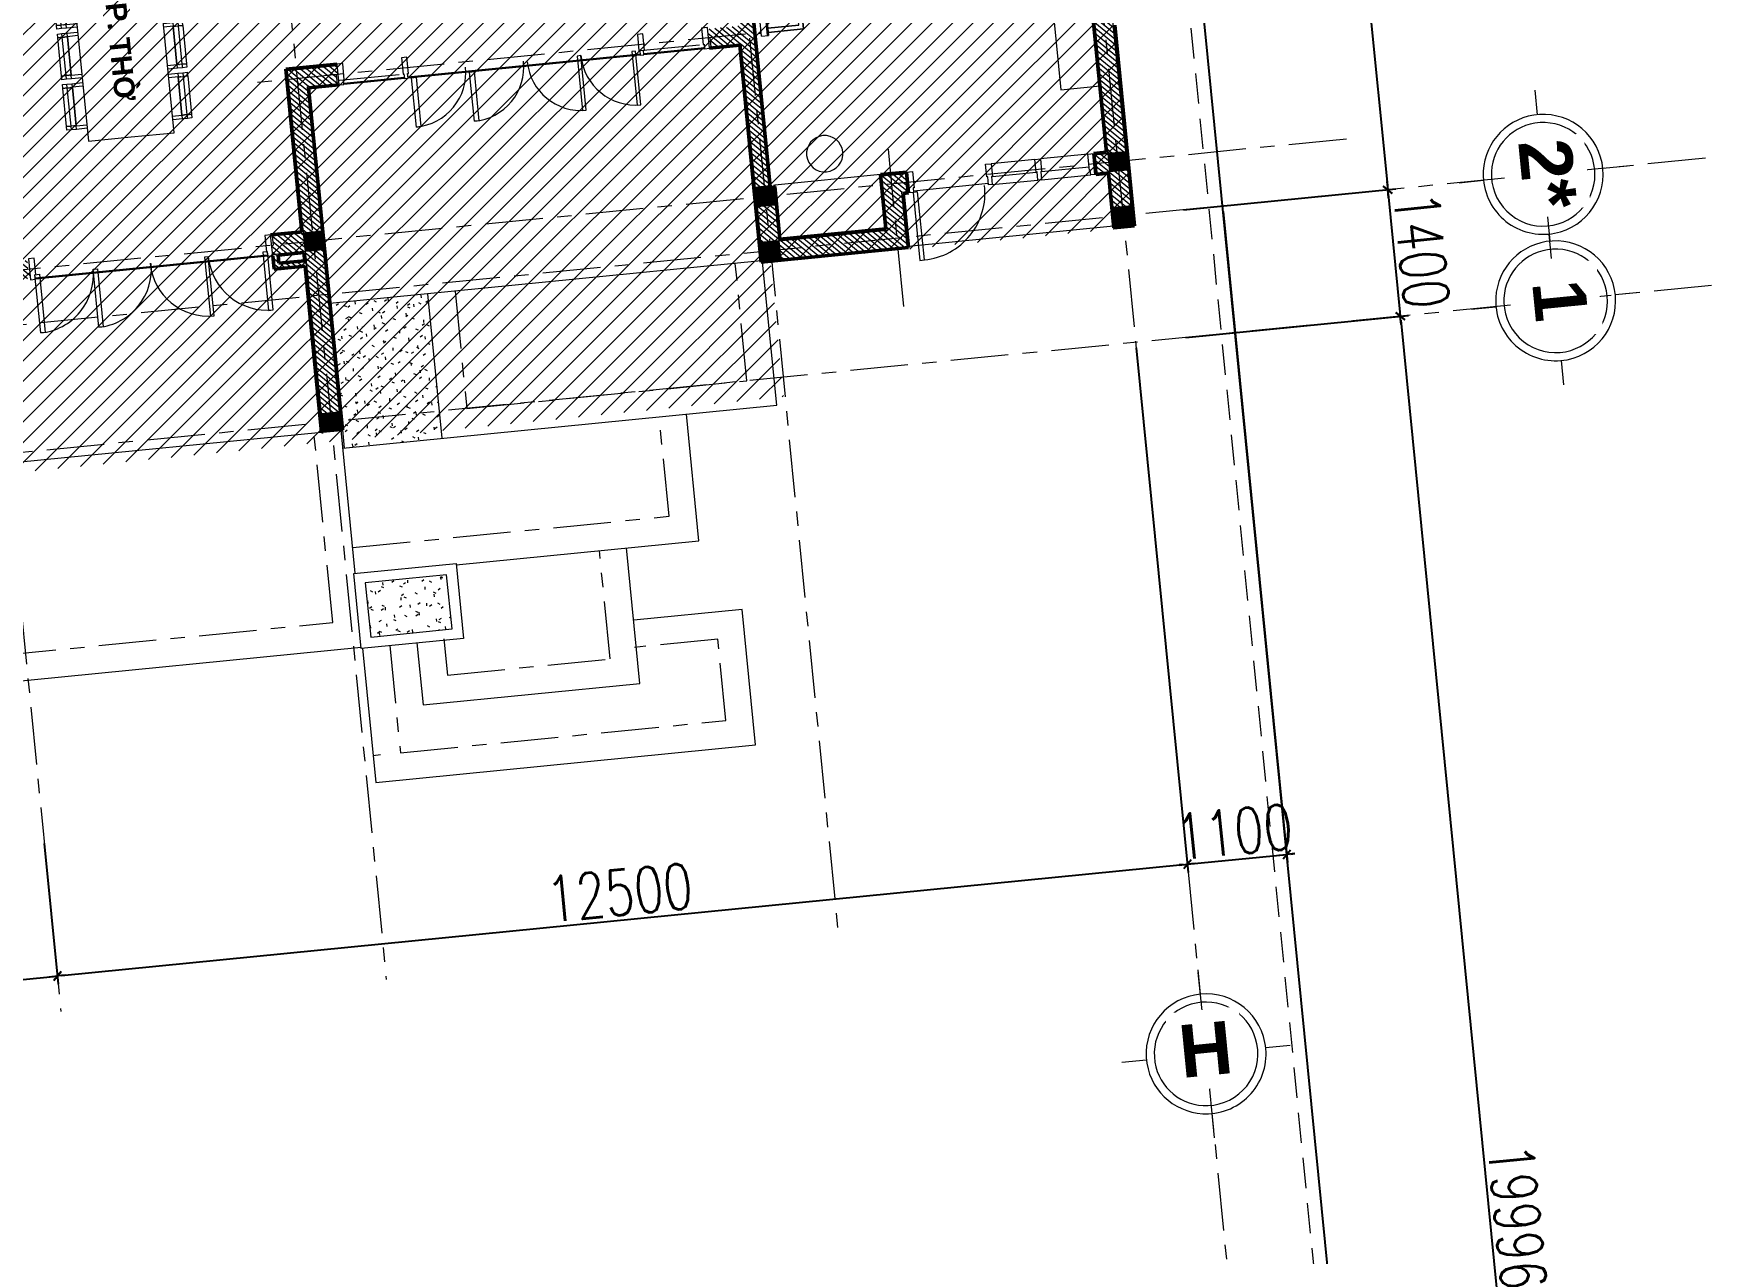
# Model space of a CAD drawing. Header units: millimetres. Extents: x 2164007 to 2324354, y -2513385 to -2308978.
# Drawn here: x 2247980 to 2266452, y -2348541 to -2335106 of the extents above; entities that cross this region are included whole.
import ezdxf

# ---------------------------------------------------------------- set-up
doc = ezdxf.new("R2010")
doc.units = ezdxf.units.MM
doc.linetypes.add('Grid Line', pattern=[22.225, 12.7, -3.175, 3.175, -3.175])
doc.linetypes.add('Hidden', pattern=[7.14375, 4.7625, -2.38125])
doc.layers.add('0.18', color=39, linetype='Continuous')
doc.layers.add('09 NÉT MÁI', color=2, linetype='Continuous')
for name, color, linetype, lineweight in [('A-AREA-IDEN', 2, 'Continuous', 9), ('A-DETL-THIN', 151, 'Continuous', 9), ('A-DOOR', 8, 'Continuous', 13), ('A-FLOR', 8, 'Continuous', 13), ('A-FLOR-PATT', 8, 'Continuous', 13), ('A-WALL', 113, 'Continuous', 20), ('A-WALL-PATT', 8, 'Continuous', 50), ('I-FURN', 8, 'Continuous', 9), ('net thay', 147, 'Continuous', 9), ('S-COLS', 52, 'Continuous', 9), ('S-GRID', 8, 'Continuous', 9), ('S-GRID-IDEN', 8, 'Continuous', 9)]:
    doc.layers.add(name, color=color, linetype=linetype, lineweight=lineweight)
doc.styles.add('Arial_B', font='arialbd.ttf', dxfattribs={"height": 190.266788})
doc.styles.add('Arial_B_1', font='arialbd.ttf', dxfattribs={"height": 253.68905})
doc.styles.add('ROMANS', font='romans.shx', dxfattribs={"width": 0.75, "bigfont": 'vns.shx'})
doc.dimstyles.new('a3 100 to', dxfattribs={"dimtxt": 500, "dimasz": 45, "dimexe": 90, "dimexo": 60, "dimgap": 55, "dimtad": 1, "dimdec": 0, "dimzin": 1, "dimdsep": 46, "dimtxsty": 'ROMANS', "dimblk": 'T1', "dimcen": 75, "dimdle": 90, "dimclrd": 251, "dimclre": 251, "dimclrt": 3, "dimadec": 0, "dimazin": 0, "dimtfac": 1, "dimtdec": 0, "dimtix": 1, "dimtmove": 1, "dimatfit": 3, "dimldrblk": 'T1', "dimfxl": 1, "dimtolj": 1, "dimtzin": 1, "dimarcsym": 0})
pattern_1 = [(45, (2520378.043, -2293040.63), (-31.8198, 31.8198), [])]
pattern_2 = [(0, (2520378.04, -2293040.63), (365.76, 91.44), [30.175, -244.145, 30.175, -244.145, -1463.04]), (0, (2520378.04, -2293040.63), (365.76, 91.44), [-548.64, 30.175, -518.465, 30.175, -244.145, -640.08]), (0, (2520378.04, -2293040.63), (365.76, 91.44), [-1371.6, 30.175, -152.705, 30.175, -427.025]), (120, (2520515.2, -2292994.91), (-262.06936, 271.03745), [30.175, -244.145, 30.175, -244.145, -1463.04]), (120, (2520515.2, -2292994.91), (-262.06936, 271.03745), [-548.64, 30.175, -518.465, 30.175, -244.145, -640.08]), (120, (2520515.2, -2292994.91), (-262.06936, 271.03745), [-1371.6, 30.175, -152.705, 30.175, -427.025]), (240, (2520560.92, -2292812.03), (-103.69064, -362.47745), [30.175, -244.145, 30.175, -244.145, -1463.04]), (240, (2520560.92, -2292812.03), (-103.69064, -362.47745), [-548.64, 30.175, -518.465, 30.175, -244.145, -640.08]), (240, (2520560.92, -2292812.03), (-103.69064, -362.47745), [-1371.6, 30.175, -152.705, 30.175, -427.025])]

# ---------------------------------------------------------------- blocks, each defined once
blk = doc.blocks.new('Furniture 4 - Furniture 3-1054500-TÂ_NG 1')
at = {"layer": 'I-FURN'}
for p, q in [((-12419, 6840), (-12857, 6840)), ((-12857, 6840), (-12857, 6055)), ((-12419, 6055), (-12419, 6840)), ((-12857, 6055), (-12419, 6055))]:
    blk.add_line(p, q, dxfattribs=at)
blk = doc.blocks.new('LAO TI VI 2 - LOA-TIVI-V2-TÂ_NG 1')
at = {"layer": 'I-FURN'}
for p, q in [((-844, 421), (745, 421)), ((-844, 421), (-844, 345)), ((-809, 455), (-809, 421)), ((-809, 421), (-809, 455)), ((657, 421), (657, 455)), ((657, 455), (657, 421)), ((745, 345), (745, 421)), ((-844, 356), (745, 356)), ((-844, 356), (-844, 345)), ((745, 345), (-844, 345)), ((745, 345), (-844, 345)), ((-809, 345), (-809, -47)), ((-809, -47), (-809, 345)), ((-762, 345), (-762, 0)), ((-762, 0), (-762, 345)), ((-175, 345), (-175, 286)), ((-175, 286), (22, 286)), ((22, 286), (22, 345)), ((610, 0), (610, 345)), ((610, 0), (610, 345)), ((657, -47), (657, 345)), ((657, 345), (657, -47)), ((745, 345), (745, 356)), ((-762, 0), (610, 0)), ((-762, 0), (610, 0)), ((-557, 126), (-303, 126)), ((-557, 126), (-557, 25)), ((-303, 25), (-557, 25)), ((-303, 25), (-303, 126)), ((145, 120), (399, 120)), ((145, 120), (145, 18)), ((399, 18), (145, 18)), ((399, 18), (399, 120)), ((-809, -47), (657, -47)), ((657, -47), (-809, -47))]:
    blk.add_line(p, q, dxfattribs=at)
for points in [[(-809, -47), (-809, -47), (-809, -47), (-809, -47)], [(-809, -47), (-809, -47), (-809, -47), (-809, -47)], [(657, -47), (657, -47), (657, -47), (657, -47)], [(657, -47), (657, -47), (657, -47), (657, -47)]]:
    blk.add_open_spline(points, degree=3, dxfattribs=at)
blk = doc.blocks.new('Furniture 13 - Furniture 3-1064270-TÂ_NG 1')
at = {"layer": 'I-FURN'}
for p, q in [((-13531, 6975), (-12361, 6975)), ((-12361, 6975), (-12361, 6990))]:
    blk.add_line(p, q, dxfattribs=at)
blk = doc.blocks.new('Furniture 14 - Furniture 3-1064317-TÂ_NG 1')
at = {"layer": 'I-FURN'}
for start, end in [(0, 180), (180, 360)]:
    blk.add_arc((-6835, 8889), 200, start, end, dxfattribs=at)
blk = doc.blocks.new('D4100x2800 XINFA 65 CHUAN - D1-1094269-TÂ_NG 1')
at = {"layer": 'A-DOOR', "lineweight": 20}
for p, q in [((-1196.2, 659.95), (-1237.45, 659.95)), ((-1237.45, 659.95), (-1237.45, 65)), ((-1196.2, 65), (-1196.2, 659.95)), ((-592.5, 659.95), (-633.5, 659.95)), ((-633.5, 659.95), (-633.5, 56)), ((-592.5, 56), (-592.5, 659.95)), ((553.7, 115), (553.7, 659.95)), ((553.7, 659.95), (603.7, 659.95)), ((603.7, 659.95), (603.7, 115)), ((1196.2, 115), (1196.2, 659.95)), ((1196.2, 659.95), (1246.2, 659.95)), ((1246.2, 659.95), (1246.2, 115)), ((-1237.45, 65), (-1196.2, 65)), ((-633.5, 56), (-592.5, 56)), ((603.7, 115), (553.7, 115)), ((1246.2, 115), (1196.2, 115))]:
    blk.add_line(p, q, dxfattribs=at)
at = {"layer": 'A-DOOR'}
for p, q in [((-1995, 115), (-2050, 115)), ((-2050, 115), (-2050, -115)), ((-1995, 65), (-1995, 115)), ((-1985, 65), (-1995, 65)), ((-1985, -115), (-1985, 65)), ((-1324.75, 65), (-1334.75, 65)), ((-1334.75, 65), (-1334.75, -115)), ((-1284.75, 115), (-1324.75, 115)), ((-1324.75, 115), (-1324.75, 65)), ((-1284.75, 65), (-1284.75, 115)), ((-1274.75, 65), (-1284.75, 65)), ((-1274.75, -115), (-1274.75, 65)), ((1285, 65), (1275, 65)), ((1275, 65), (1275, -115)), ((1325, 115), (1285, 115)), ((1285, 115), (1285, 65)), ((1325, 65), (1325, 115)), ((1335, 65), (1325, 65)), ((1335, -115), (1335, 65)), ((1995, 65), (1985, 65)), ((1985, 65), (1985, -115)), ((2050, 115), (1995, 115)), ((1995, 115), (1995, 65)), ((2050, -115), (2050, 115)), ((-2050, -115), (-1985, -115)), ((-1334.75, -115), (-1274.75, -115)), ((1275, -115), (1335, -115)), ((1985, -115), (2050, -115))]:
    blk.add_line(p, q, dxfattribs=at)
at = {"layer": 'A-DOOR', "lineweight": 9}
for centre, radius, start, end in [((-1237.45, 56), 603.95, 0, 90), ((-633.5, 65), 594.95, 360, 90), ((603.7, 56.25), 603.7, 90, 180), ((1246.2, 56.25), 603.7, 90, 180)]:
    blk.add_arc(centre, radius, start, end, dxfattribs=at)
blk = doc.blocks.new('D2680x2800 XINFA 65 CHUAN - D4-1095533-TÂ_NG 1')
at = {"layer": 'A-DOOR', "lineweight": 20}
for p, q in [((-1235, 710), (-1287.5, 710)), ((-1287.5, 710), (-1287.5, 65)), ((-1235, 65), (-1235, 710)), ((-592.5, 710), (-633.5, 710)), ((-633.5, 710), (-633.5, 56)), ((-592.5, 56), (-592.5, 710)), ((592.5, 67.5), (592.5, 710)), ((592.5, 710), (642.5, 710)), ((642.5, 710), (642.5, 67.5)), ((1235, 65), (1235, 710)), ((1235, 710), (1285, 710)), ((1285, 710), (1285, 65)), ((-1287.5, 65), (-1235, 65)), ((-633.5, 56), (-592.5, 56)), ((642.5, 67.5), (592.5, 67.5)), ((1285, 65), (1235, 65))]:
    blk.add_line(p, q, dxfattribs=at)
at = {"layer": 'A-DOOR'}
for p, q in [((-1285, 115), (-1340, 115)), ((-1340, 115), (-1340, -115)), ((-1285, 65), (-1285, 115)), ((-1275, 65), (-1285, 65)), ((-1275, -115), (-1275, 65)), ((1285, 65), (1275, 65)), ((1275, 65), (1275, -115)), ((1340, 115), (1285, 115)), ((1285, 115), (1285, 65)), ((1340, -115), (1340, 115)), ((-1340, -115), (-1275, -115)), ((1275, -115), (1340, -115))]:
    blk.add_line(p, q, dxfattribs=at)
at = {"layer": 'A-DOOR', "lineweight": 9}
for centre, radius, start, end in [((-1287.5, 56), 654, 0, 90), ((-633.5, 65), 645, 360, 90), ((642.5, 67.5), 642.5, 90, 180), ((1285, 67.5), 642.5, 90, 180)]:
    blk.add_arc(centre, radius, start, end, dxfattribs=at)
blk = doc.blocks.new('Cua di la  DS 940X2800 - DS1-1128365-TÂ_NG 1')
at = {"layer": 'A-DOOR'}
for p, q in [((-1035, 115), (-970, 115)), ((-1035, -115), (-1035, 115)), ((-970, 115), (-970, -65)), ((-160, 115), (-100, 115)), ((-160, -25), (-160, 115)), ((-100, 115), (-100, -25)), ((385, 115), (-100, 115)), ((385, 115), (445, 115)), ((385, -25), (385, 115)), ((445, 115), (445, -25)), ((970, 115), (445, 115)), ((970, 115), (1035, 115)), ((970, -65), (970, 115)), ((1035, 115), (1035, -115)), ((-980, -115), (-1035, -115)), ((-980, -65), (-980, -115)), ((-970, -65), (-980, -65)), ((-150, -25), (-160, -25)), ((-150, -115), (-150, -25)), ((-110, -115), (-150, -115)), ((-110, -25), (-110, -115)), ((-100, -25), (-110, -25)), ((-110, -115), (395, -115)), ((-100, -25), (385, -25)), ((395, -25), (385, -25)), ((395, -115), (395, -25)), ((435, -115), (395, -115)), ((435, -25), (435, -115)), ((445, -25), (435, -25)), ((435, -115), (980, -115)), ((445, -25), (970, -25)), ((980, -65), (970, -65)), ((980, -115), (980, -65)), ((1035, -115), (980, -115))]:
    blk.add_line(p, q, dxfattribs=at)
at = {"layer": 'A-DOOR', "lineweight": 20}
for p, q in [((-985, -115), (-985, -867.5)), ((-935, -115), (-980, -115)), ((-935, -867.5), (-935, -115)), ((-985, -867.5), (-935, -867.5))]:
    blk.add_line(p, q, dxfattribs=at)
at = {"layer": 'A-DOOR', "lineweight": 9}
blk.add_line((-935, -115), (-980, -115), dxfattribs=at)
blk.add_arc((-935, -127.5), 740, 270, 0.87025, dxfattribs=at)
blk = doc.blocks.new('dining_table_and_chairs_5978 - dining_table_and_chairs_5978-312063-TÂ_NG 1')
at = {"layer": 'I-FURN'}
for p, q in [((132, 634), (132, 683)), ((132, 683), (173, 683)), ((132, 579), (132, 634)), ((132, 634), (173, 634)), ((132, 475), (132, 579)), ((132, 578), (173, 578)), ((172, 579), (172, 475)), ((173, 634), (173, 684)), ((173, 684), (597, 684)), ((173, 683), (173, 634)), ((173, 608), (173, 634)), ((173, 634), (597, 634)), ((173, 607), (173, 600)), ((173, 590), (173, 600)), ((173, 588), (173, 584)), ((173, 580), (173, 584)), ((173, 578), (173, 579)), ((173, 579), (173, 578)), ((173, 578), (597, 578)), ((597, 578), (173, 578)), ((597, 684), (597, 634)), ((597, 634), (597, 684)), ((597, 684), (637, 684)), ((597, 634), (597, 684)), ((597, 684), (637, 684)), ((597, 634), (597, 608)), ((597, 634), (637, 634)), ((597, 634), (637, 634)), ((597, 600), (597, 607)), ((597, 600), (597, 607)), ((597, 600), (597, 590)), ((597, 584), (597, 588)), ((597, 584), (597, 588)), ((597, 584), (597, 580)), ((597, 579), (597, 578)), ((597, 578), (597, 579)), ((597, 578), (597, 579)), ((597, 475), (597, 578)), ((597, 578), (637, 578)), ((597, 475), (597, 578)), ((597, 578), (637, 578)), ((637, 684), (637, 634)), ((637, 684), (637, 634)), ((637, 634), (637, 579)), ((637, 634), (637, 579)), ((637, 579), (637, 475)), ((692, 634), (692, 683)), ((692, 683), (733, 683)), ((692, 579), (692, 634)), ((692, 634), (733, 634)), ((692, 475), (692, 579)), ((692, 578), (733, 578)), ((732, 579), (732, 475)), ((733, 634), (733, 684)), ((733, 684), (1157, 684)), ((733, 683), (733, 634)), ((733, 608), (733, 634)), ((733, 634), (1157, 634)), ((733, 607), (733, 600)), ((733, 590), (733, 600)), ((733, 588), (733, 584)), ((733, 580), (733, 584)), ((733, 578), (733, 579)), ((733, 579), (733, 578)), ((733, 578), (1157, 578)), ((1157, 578), (733, 578)), ((1157, 684), (1157, 634)), ((1157, 634), (1157, 684)), ((1157, 684), (1197, 684)), ((1157, 634), (1157, 684)), ((1157, 684), (1197, 684)), ((1157, 634), (1157, 608)), ((1157, 634), (1197, 634)), ((1157, 634), (1197, 634)), ((1157, 600), (1157, 607)), ((1157, 600), (1157, 607)), ((1157, 600), (1157, 590)), ((1157, 584), (1157, 588)), ((1157, 584), (1157, 588)), ((1157, 584), (1157, 580)), ((1157, 579), (1157, 578)), ((1157, 578), (1157, 579)), ((1157, 578), (1157, 579)), ((1157, 475), (1157, 578)), ((1157, 578), (1197, 578)), ((1157, 475), (1157, 578)), ((1157, 578), (1197, 578)), ((1197, 684), (1197, 634)), ((1197, 684), (1197, 634)), ((1197, 634), (1197, 579)), ((1197, 634), (1197, 579)), ((1197, 579), (1197, 475)), ((1252, 634), (1252, 683)), ((1252, 683), (1293, 683)), ((1252, 579), (1252, 634)), ((1252, 634), (1293, 634)), ((1252, 475), (1252, 579)), ((1252, 578), (1293, 578)), ((1292, 579), (1292, 475)), ((1293, 634), (1293, 684)), ((1293, 684), (1717, 684)), ((1293, 683), (1293, 634)), ((1293, 608), (1293, 634)), ((1293, 634), (1717, 634)), ((1293, 607), (1293, 600)), ((1293, 590), (1293, 600)), ((1293, 588), (1293, 584)), ((1293, 580), (1293, 584)), ((1293, 578), (1293, 579)), ((1293, 579), (1293, 578)), ((1293, 578), (1717, 578)), ((1717, 578), (1293, 578)), ((1717, 684), (1717, 634)), ((1717, 634), (1717, 684)), ((1717, 684), (1757, 684)), ((1717, 634), (1717, 684)), ((1717, 684), (1757, 684)), ((1717, 634), (1717, 608)), ((1717, 634), (1757, 634)), ((1717, 634), (1757, 634)), ((1717, 600), (1717, 607)), ((1717, 600), (1717, 607)), ((1717, 600), (1717, 590)), ((1717, 584), (1717, 588)), ((1717, 584), (1717, 588)), ((1717, 584), (1717, 580)), ((1717, 579), (1717, 578)), ((1717, 578), (1717, 579)), ((1717, 578), (1717, 579)), ((1717, 475), (1717, 578)), ((1717, 578), (1757, 578)), ((1717, 475), (1717, 578)), ((1717, 578), (1757, 578)), ((1757, 684), (1757, 634)), ((1757, 684), (1757, 634)), ((1757, 634), (1757, 579)), ((1757, 634), (1757, 579)), ((1757, 579), (1757, 475)), ((1900, 475), (0, 475)), ((0, 475), (0, -475)), ((0, 400), (10, 400)), ((75, 475), (75, 465)), ((1900, 0), (1900, 475)), ((1900, -475), (1900, 0)), ((0, -475), (1900, -475)), ((132, -593), (132, -475)), ((172, -475), (172, -593)), ((597, -592), (597, -475)), ((597, -592), (597, -475)), ((637, -475), (637, -593)), ((692, -593), (692, -475)), ((732, -475), (732, -593)), ((1157, -592), (1157, -475)), ((1157, -592), (1157, -475)), ((1197, -475), (1197, -593)), ((1252, -593), (1252, -475)), ((1292, -475), (1292, -593)), ((1717, -592), (1717, -475)), ((1717, -592), (1717, -475)), ((1757, -475), (1757, -593)), ((173, -592), (132, -592)), ((132, -648), (132, -593)), ((132, -697), (132, -648)), ((173, -648), (132, -648)), ((173, -697), (132, -697)), ((597, -592), (173, -592)), ((173, -592), (173, -592)), ((173, -592), (597, -592)), ((173, -593), (173, -593)), ((173, -598), (173, -594)), ((173, -598), (173, -603)), ((173, -614), (173, -604)), ((173, -614), (173, -622)), ((173, -648), (173, -622)), ((173, -698), (173, -648)), ((597, -648), (173, -648)), ((173, -648), (173, -697)), ((597, -698), (173, -698)), ((597, -592), (597, -592)), ((637, -592), (597, -592)), ((637, -592), (597, -592)), ((597, -593), (597, -593)), ((597, -593), (597, -593)), ((597, -594), (597, -598)), ((597, -603), (597, -598)), ((597, -603), (597, -598)), ((597, -604), (597, -614)), ((597, -622), (597, -614)), ((597, -622), (597, -614)), ((597, -622), (597, -648)), ((597, -648), (597, -698)), ((597, -698), (597, -648)), ((637, -648), (597, -648)), ((597, -698), (597, -648)), ((637, -648), (597, -648)), ((637, -698), (597, -698)), ((637, -698), (597, -698)), ((637, -593), (637, -648)), ((637, -593), (637, -648)), ((637, -648), (637, -698)), ((637, -648), (637, -698)), ((733, -592), (692, -592)), ((692, -648), (692, -593)), ((692, -697), (692, -648)), ((733, -648), (692, -648)), ((733, -697), (692, -697)), ((1157, -592), (733, -592)), ((733, -592), (733, -592)), ((733, -592), (1157, -592)), ((733, -593), (733, -593)), ((733, -598), (733, -594)), ((733, -598), (733, -603)), ((733, -614), (733, -604)), ((733, -614), (733, -622)), ((733, -648), (733, -622)), ((733, -698), (733, -648)), ((1157, -648), (733, -648)), ((733, -648), (733, -697)), ((1157, -698), (733, -698)), ((1157, -592), (1157, -592)), ((1197, -592), (1157, -592)), ((1197, -592), (1157, -592)), ((1157, -593), (1157, -593)), ((1157, -593), (1157, -593)), ((1157, -594), (1157, -598)), ((1157, -603), (1157, -598)), ((1157, -603), (1157, -598)), ((1157, -604), (1157, -614)), ((1157, -622), (1157, -614)), ((1157, -622), (1157, -614)), ((1157, -622), (1157, -648)), ((1157, -648), (1157, -698)), ((1157, -698), (1157, -648)), ((1197, -648), (1157, -648)), ((1157, -698), (1157, -648)), ((1197, -648), (1157, -648)), ((1197, -698), (1157, -698)), ((1197, -698), (1157, -698)), ((1197, -593), (1197, -648)), ((1197, -593), (1197, -648)), ((1197, -648), (1197, -698)), ((1197, -648), (1197, -698)), ((1293, -592), (1252, -592)), ((1252, -648), (1252, -593)), ((1252, -697), (1252, -648)), ((1293, -648), (1252, -648)), ((1293, -697), (1252, -697)), ((1717, -592), (1293, -592)), ((1293, -592), (1293, -592)), ((1293, -592), (1717, -592)), ((1293, -593), (1293, -593)), ((1293, -598), (1293, -594)), ((1293, -598), (1293, -603)), ((1293, -614), (1293, -604)), ((1293, -614), (1293, -622)), ((1293, -648), (1293, -622)), ((1293, -698), (1293, -648)), ((1717, -648), (1293, -648)), ((1293, -648), (1293, -697)), ((1717, -698), (1293, -698)), ((1717, -592), (1717, -592)), ((1757, -592), (1717, -592)), ((1757, -592), (1717, -592)), ((1717, -593), (1717, -593)), ((1717, -593), (1717, -593)), ((1717, -594), (1717, -598)), ((1717, -603), (1717, -598)), ((1717, -603), (1717, -598)), ((1717, -604), (1717, -614)), ((1717, -622), (1717, -614)), ((1717, -622), (1717, -614)), ((1717, -622), (1717, -648)), ((1717, -648), (1717, -698)), ((1717, -698), (1717, -648)), ((1757, -648), (1717, -648)), ((1717, -698), (1717, -648)), ((1757, -648), (1717, -648)), ((1757, -698), (1717, -698)), ((1757, -698), (1717, -698)), ((1757, -593), (1757, -648)), ((1757, -593), (1757, -648)), ((1757, -648), (1757, -698)), ((1757, -648), (1757, -698))]:
    blk.add_line(p, q, dxfattribs=at)
blk = doc.blocks.new('GFDGFDGFG')
at = {"layer": 'A-FLOR-PATT', "lineweight": 9}
h = blk.add_hatch(dxfattribs=at)
h.set_pattern_fill('FP_4', color=256, style=0, pattern_type=2)
h.set_pattern_definition(pattern_2)
h.paths.add_polyline_path([(2530263, -2289855), (2530663, -2289855), (2530663, -2288770), (2529063, -2288770), (2529063, -2289855), (2529234, -2289855)], flags=0)
h = blk.add_hatch(dxfattribs=at)
h.set_pattern_fill('FP_4', color=256, style=0, pattern_type=2)
h.set_pattern_definition(pattern_2)
h.paths.add_polyline_path([(2532763, -2289770), (2532763, -2288870), (2532163, -2288870), (2532163, -2289770)], flags=0)
at = {"layer": 'A-WALL-PATT', "lineweight": 9}
h = blk.add_hatch(dxfattribs=at)
h.set_pattern_fill('FP_2', color=256, style=0, pattern_type=2)
h.set_pattern_definition(pattern_1)
h.paths.add_polyline_path([(2529083, -2281170), (2529083, -2280970), (2529063, -2280970), (2529063, -2281170)], flags=0)
h.paths.add_polyline_path([(2528463, -2281170), (2528863, -2281170), (2528863, -2280970), (2528463, -2280970), (2528463, -2281070)], flags=0)
h.paths.add_polyline_path([(2524713, -2281170), (2528263, -2281170), (2528263, -2280970), (2524728, -2280970), (2524728, -2281070), (2524713, -2281070)], flags=0)
h.paths.add_polyline_path([(2523413, -2281170), (2523413, -2281070), (2523398, -2281070), (2523398, -2280970), (2522763, -2280970), (2522763, -2281170), (2522824, -2281170)], flags=0)
h.paths.add_polyline_path([(2522563, -2281170), (2522563, -2280970), (2522428, -2280970), (2522428, -2281070), (2522413, -2281070), (2522413, -2281170)], flags=0)
h.paths.add_polyline_path([(2512063, -2281170), (2512063, -2280970), (2511178, -2280970), (2511178, -2281070), (2511163, -2281070), (2511163, -2281170), (2511927, -2281170)], flags=0)
h.paths.add_polyline_path([(2518063, -2281170), (2518063, -2280970), (2514928, -2280970), (2514928, -2281070), (2514913, -2281070), (2514913, -2281170), (2517696, -2281170)], flags=0)
h.paths.add_polyline_path([(2521413, -2281170), (2521413, -2281070), (2521398, -2281070), (2521398, -2280970), (2519468, -2280970), (2519468, -2281070), (2519453, -2281070), (2519453, -2281170), (2521223, -2281170)], flags=0)
h.paths.add_polyline_path([(2518513, -2281170), (2518513, -2281070), (2518498, -2281070), (2518498, -2280970), (2518263, -2280970), (2518263, -2281170), (2518337, -2281170)], flags=0)
h.paths.add_polyline_path([(2512913, -2281170), (2512913, -2281070), (2512898, -2281070), (2512898, -2280970), (2512263, -2280970), (2512263, -2281170), (2512568, -2281170)], flags=0)
h = blk.add_hatch(dxfattribs=at)
h.set_pattern_fill('FP_2', color=256, style=0, pattern_type=2)
h.set_pattern_definition(pattern_1)
h.paths.add_polyline_path([(2528263, -2283670), (2528463, -2283670), (2528463, -2283410), (2528363, -2283410), (2528363, -2283395), (2528263, -2283395)], flags=0)
h.paths.add_polyline_path([(2528263, -2281325), (2528363, -2281325), (2528363, -2281310), (2528463, -2281310), (2528463, -2281170), (2528263, -2281170), (2528263, -2281185)], flags=0)
h = blk.add_hatch(dxfattribs=at)
h.set_pattern_fill('FP_2', color=256, style=0, pattern_type=2)
h.set_pattern_definition(pattern_1)
h.paths.add_polyline_path([(2528478, -2283670), (2529063, -2283670), (2529063, -2283470), (2528463, -2283470), (2528463, -2283670)], flags=0)
h = blk.add_hatch(dxfattribs=at)
h.set_pattern_fill('FP_2', color=256, style=0, pattern_type=2)
h.set_pattern_definition(pattern_1)
h.paths.add_polyline_path([(2528863, -2284870), (2529063, -2284870), (2529063, -2283670), (2528863, -2283670), (2528863, -2284139)], flags=0)
h = blk.add_hatch(dxfattribs=at)
h.set_pattern_fill('FP_2', color=256, style=0, pattern_type=2)
h.set_pattern_definition(pattern_1)
h.paths.add_polyline_path([(2528263, -2285070), (2528263, -2284920), (2522863, -2284920), (2522863, -2285070), (2527952, -2285070)], flags=0)
h = blk.add_hatch(dxfattribs=at)
h.set_pattern_fill('FP_2', color=256, style=0, pattern_type=2)
h.set_pattern_definition(pattern_1)
h.paths.add_polyline_path([(2528863, -2285070), (2528863, -2284870), (2528463, -2284870), (2528463, -2285070), (2528848, -2285070)], flags=0)
h = blk.add_hatch(dxfattribs=at)
h.set_pattern_fill('FP_2', color=256, style=0, pattern_type=2)
h.set_pattern_definition(pattern_1)
h.paths.add_polyline_path([(2526663, -2289870), (2526663, -2289535), (2526563, -2289535), (2526563, -2289520), (2526463, -2289520), (2526463, -2289870)], flags=0)
h.paths.add_polyline_path([(2526463, -2285420), (2526563, -2285420), (2526563, -2285405), (2526663, -2285405), (2526663, -2285070), (2526463, -2285070), (2526463, -2285085)], flags=0)
h = blk.add_hatch(dxfattribs=at)
h.set_pattern_fill('FP_2', color=256, style=0, pattern_type=2)
h.set_pattern_definition(pattern_1)
h.paths.add_polyline_path([(2530263, -2290070), (2530263, -2289870), (2528463, -2289870), (2528463, -2290070), (2529234, -2290070)], flags=0)
h.paths.add_polyline_path([(2528263, -2290070), (2528263, -2289870), (2526463, -2289870), (2526463, -2290070), (2527952, -2290070)], flags=0)
h = blk.add_hatch(dxfattribs=at)
h.set_pattern_fill('FP_2', color=256, style=0, pattern_type=2)
h.set_pattern_definition(pattern_1)
h.paths.add_polyline_path([(2528463, -2293470), (2528463, -2293110), (2528363, -2293110), (2528363, -2293125), (2528263, -2293125), (2528263, -2293470)], flags=0)
h.paths.add_polyline_path([(2528428, -2290430), (2528463, -2290430), (2528463, -2290070), (2528263, -2290070), (2528263, -2290415), (2528363, -2290415), (2528363, -2290430)], flags=0)
h = blk.add_hatch(dxfattribs=at)
h.set_pattern_fill('FP_2', color=256, style=0, pattern_type=2)
h.set_pattern_definition(pattern_1)
h.paths.add_polyline_path([(2528568, -2290370), (2528628, -2290370), (2528628, -2290070), (2528568, -2290070), (2528568, -2290085)], flags=0)
h = blk.add_hatch(dxfattribs=at)
h.set_pattern_fill('FP_2', color=256, style=0, pattern_type=2)
h.set_pattern_definition(pattern_1)
h.paths.add_polyline_path([(2528463, -2290430), (2528628, -2290430), (2528628, -2290370), (2528463, -2290370)], flags=0)
at = {"layer": 'S-COLS'}
for points in [[(2528463, -2281170), (2528463, -2280970), (2528263, -2280970), (2528263, -2281170)], [(2529063, -2281170), (2529063, -2280970), (2528863, -2280970), (2528863, -2281170)], [(2528463, -2285070), (2528463, -2284870), (2528263, -2284870), (2528263, -2285070)], [(2529063, -2285070), (2529063, -2284870), (2528863, -2284870), (2528863, -2285070)], [(2528463, -2290070), (2528463, -2289870), (2528263, -2289870), (2528263, -2290070)], [(2530463, -2290070), (2530463, -2289870), (2530263, -2289870), (2530263, -2290070)]]:
    blk.add_hatch(color=256, dxfattribs=at).paths.add_polyline_path(points, flags=0)
at = {"layer": 'A-DETL-THIN'}
for p, q in [((2526628, -2286187), (2526628, -2285527)), ((2526628, -2289507), (2526628, -2288847))]:
    blk.add_line(p, q, dxfattribs=at)
at = {"layer": 'A-FLOR'}
for p, q in [((2550485, -2279970), (2511075, -2279970)), ((2529063, -2283455), (2529063, -2281185)), ((2528463, -2282510), (2528463, -2283340)), ((2529063, -2285085), (2529063, -2289855)), ((2530663, -2285070), (2529078, -2285070)), ((2530663, -2289870), (2530663, -2285070)), ((2526663, -2286145), (2526663, -2285475)), ((2526678, -2285475), (2526678, -2286145)), ((2532863, -2285670), (2532863, -2286870)), ((2534363, -2285670), (2532863, -2285670)), ((2534363, -2289870), (2534363, -2285670)), ((2526663, -2288755), (2526663, -2286185)), ((2526678, -2286185), (2526678, -2288755)), ((2532063, -2286070), (2530663, -2286070)), ((2532063, -2288755), (2532063, -2286070)), ((2533563, -2286870), (2532063, -2286870)), ((2533563, -2289270), (2533563, -2286870)), ((2526663, -2289465), (2526663, -2288795)), ((2526678, -2288795), (2526678, -2289465)), ((2530663, -2288770), (2529063, -2288770)), ((2532878, -2289270), (2533563, -2289270)), ((2530463, -2289855), (2530663, -2289855)), ((2532048, -2289870), (2530463, -2289870)), ((2532863, -2294170), (2532863, -2289885)), ((2532878, -2289870), (2534363, -2289870)), ((2530463, -2293455), (2530463, -2290085)), ((2528463, -2293055), (2528463, -2290485)), ((2528478, -2290485), (2528478, -2293055))]:
    blk.add_line(p, q, dxfattribs=at)
at = {"layer": 'A-WALL', "lineweight": 13}
for p, q in [((2528263, -2280970), (2524728, -2280970)), ((2528863, -2280970), (2528463, -2280970)), ((2529083, -2280970), (2529063, -2280970)), ((2528263, -2281170), (2524713, -2281170)), ((2528263, -2281325), (2528263, -2281170)), ((2528863, -2281170), (2528463, -2281170)), ((2528463, -2281310), (2528463, -2281170)), ((2529083, -2281170), (2529063, -2281170)), ((2528363, -2281310), (2528363, -2281325)), ((2528363, -2281310), (2528463, -2281310)), ((2528263, -2283670), (2528263, -2283395)), ((2528363, -2283395), (2528363, -2283410)), ((2528463, -2283410), (2528363, -2283410)), ((2528463, -2283470), (2528463, -2283410)), ((2529063, -2283470), (2528463, -2283470)), ((2529063, -2284870), (2529063, -2283470)), ((2528863, -2283670), (2528263, -2283670)), ((2528863, -2284870), (2528863, -2283670)), ((2522863, -2284920), (2528263, -2284920)), ((2528463, -2284870), (2528863, -2284870)), ((2526663, -2285405), (2526663, -2285070)), ((2526663, -2285070), (2528263, -2285070)), ((2526678, -2285085), (2526678, -2285070)), ((2528463, -2285070), (2528863, -2285070)), ((2526563, -2285405), (2526563, -2285420)), ((2526563, -2285405), (2526663, -2285405)), ((2526463, -2290070), (2526463, -2289520)), ((2526563, -2289520), (2526563, -2289535)), ((2526663, -2289535), (2526563, -2289535)), ((2526663, -2289870), (2526663, -2289535)), ((2526663, -2289870), (2528263, -2289870)), ((2528463, -2289870), (2530263, -2289870)), ((2526463, -2290070), (2528263, -2290070)), ((2528263, -2290070), (2528263, -2290415)), ((2528463, -2290070), (2530263, -2290070)), ((2528463, -2290430), (2528463, -2290070)), ((2528568, -2290085), (2528568, -2290070)), ((2528628, -2290085), (2528628, -2290070)), ((2528263, -2290415), (2528363, -2290415)), ((2528363, -2290430), (2528363, -2290415)), ((2528463, -2290370), (2528478, -2290370))]:
    blk.add_line(p, q, dxfattribs=at)
at = {"layer": 'A-WALL', "lineweight": 50}
for p, q in [((2529083, -2280955), (2526863, -2280955)), ((2529083, -2281185), (2529083, -2280955)), ((2524713, -2281185), (2528248, -2281185)), ((2528248, -2281185), (2528248, -2281325)), ((2528478, -2281185), (2529083, -2281185)), ((2528478, -2281325), (2528478, -2281185)), ((2528248, -2281325), (2528478, -2281325)), ((2528248, -2283395), (2528248, -2283685)), ((2528478, -2283395), (2528248, -2283395)), ((2528478, -2283455), (2528478, -2283395)), ((2529078, -2283455), (2528478, -2283455)), ((2529078, -2285085), (2529078, -2283455)), ((2528248, -2283685), (2528848, -2283685)), ((2528848, -2283685), (2528848, -2284855)), ((2528263, -2284905), (2522863, -2284905)), ((2528848, -2284855), (2528263, -2284855)), ((2528263, -2284855), (2528263, -2284870)), ((2528263, -2285070), (2528263, -2284905)), ((2526678, -2285420), (2526678, -2285085)), ((2526678, -2285085), (2529078, -2285085)), ((2526448, -2289520), (2526448, -2290085)), ((2526678, -2289855), (2526678, -2289520)), ((2530463, -2289855), (2526678, -2289855)), ((2530463, -2289870), (2530463, -2289855)), ((2526448, -2290085), (2528248, -2290085)), ((2528248, -2290085), (2528248, -2290430)), ((2528478, -2290370), (2528478, -2290085)), ((2528478, -2290085), (2528568, -2290085)), ((2528568, -2290085), (2528568, -2290370)), ((2528628, -2290085), (2530463, -2290085)), ((2528628, -2290430), (2528628, -2290085)), ((2530463, -2290085), (2530463, -2290070)), ((2528568, -2290370), (2528478, -2290370)), ((2528478, -2290430), (2528628, -2290430))]:
    blk.add_line(p, q, dxfattribs=at)
at = {"layer": 'A-WALL'}
for p, q in [((2528263, -2280970), (2528463, -2280970)), ((2528263, -2281170), (2528263, -2280970)), ((2528463, -2280970), (2528463, -2281170)), ((2528863, -2280970), (2529063, -2280970)), ((2528863, -2281170), (2528863, -2280970)), ((2529063, -2280970), (2529063, -2281170)), ((2529063, -2281170), (2528863, -2281170)), ((2528263, -2284870), (2528463, -2284870)), ((2528463, -2284870), (2528463, -2285070)), ((2528863, -2284870), (2529063, -2284870)), ((2529063, -2284870), (2529063, -2285070)), ((2528463, -2285070), (2528263, -2285070)), ((2532048, -2288755), (2532878, -2288755)), ((2532048, -2289885), (2532048, -2288755)), ((2532878, -2288755), (2532878, -2289885)), ((2532763, -2288870), (2532163, -2288870)), ((2532163, -2288870), (2532163, -2289770)), ((2532763, -2289770), (2532763, -2288870)), ((2528263, -2289870), (2528463, -2289870)), ((2528263, -2290070), (2528263, -2289870)), ((2528463, -2289870), (2528463, -2290070)), ((2530263, -2289870), (2530463, -2289870)), ((2530263, -2290070), (2530263, -2289870)), ((2532878, -2289885), (2532048, -2289885)), ((2532163, -2289770), (2532763, -2289770)), ((2530463, -2290070), (2530263, -2290070))]:
    blk.add_line(p, q, dxfattribs=at)
at = {"layer": 'S-COLS'}
for p, q in [((2528463, -2280970), (2528263, -2280970)), ((2528263, -2280970), (2528263, -2281170)), ((2528463, -2281170), (2528463, -2280970)), ((2529063, -2280970), (2528863, -2280970)), ((2528863, -2280970), (2528863, -2281170)), ((2529063, -2281170), (2529063, -2280970)), ((2528263, -2281170), (2528463, -2281170)), ((2528863, -2281170), (2529063, -2281170)), ((2528463, -2284870), (2528263, -2284870)), ((2528463, -2285070), (2528463, -2284870)), ((2529063, -2284870), (2528863, -2284870)), ((2528863, -2284870), (2528863, -2285070)), ((2529063, -2285070), (2529063, -2284870)), ((2528263, -2285070), (2528463, -2285070)), ((2528863, -2285070), (2529063, -2285070)), ((2528463, -2289870), (2528263, -2289870)), ((2528263, -2289870), (2528263, -2290070)), ((2528463, -2290070), (2528463, -2289870)), ((2530463, -2289870), (2530263, -2289870)), ((2530263, -2289870), (2530263, -2290070)), ((2528263, -2290070), (2528463, -2290070)), ((2530263, -2290070), (2530463, -2290070))]:
    blk.add_line(p, q, dxfattribs=at)
at = {"layer": 'S-COLS', "lineweight": 30}
for p, q in [((2528263, -2284870), (2528263, -2285070)), ((2530463, -2290070), (2530463, -2289870))]:
    blk.add_line(p, q, dxfattribs=at)
at = {"layer": 'S-GRID', "linetype": 'Grid Line', "ltscale": 50}
for p, q in [((2528963, -2274629), (2528963, -2299789)), ((2530363, -2274700), (2530363, -2304429)), ((2528363, -2278541), (2528363, -2299789)), ((2501775, -2281070), (2552573, -2281070)), ((2529719, -2283570), (2527979, -2283570)), ((2512163, -2284970), (2536533, -2284970)), ((2526563, -2285011), (2526563, -2290511)), ((2530363, -2285370), (2529063, -2285370)), ((2530363, -2288470), (2530363, -2285370)), ((2534063, -2285970), (2533163, -2285970)), ((2533163, -2285970), (2533163, -2286890)), ((2534063, -2289570), (2534063, -2285970)), ((2531763, -2286370), (2530663, -2286370)), ((2531763, -2289870), (2531763, -2286370)), ((2533263, -2287170), (2532063, -2287170)), ((2533263, -2288970), (2533263, -2287170)), ((2529063, -2288470), (2530363, -2288470)), ((2532863, -2288970), (2533263, -2288970)), ((2532878, -2289570), (2534063, -2289570)), ((2534063, -2289870), (2534063, -2289790)), ((2517606, -2289970), (2536533, -2289970)), ((2532563, -2290170), (2530463, -2290170)), ((2532563, -2293870), (2532563, -2290170)), ((2517606, -2293570), (2536533, -2293570))]:
    blk.add_line(p, q, dxfattribs=at)
at = {"layer": 'A-DOOR'}
for name, p, rotation in [('Cua di la  DS 940X2800 - DS1-1128365-TÂ_NG 1', (2528363, -2282360), 90), ('D4100x2800 XINFA 65 CHUAN - D1-1094269-TÂ_NG 1', (2526563, -2287470), 270), ('D2680x2800 XINFA 65 CHUAN - D4-1095533-TÂ_NG 1', (2528363, -2291770), 270)]:
    blk.add_blockref(name, p, dxfattribs=dict(at, rotation=rotation))
at = {"layer": 'I-FURN'}
for name, p, rotation in [('Furniture 4 - Furniture 3-1054500-TÂ_NG 1', (2520673, -2294036), 270), ('Furniture 13 - Furniture 3-1064270-TÂ_NG 1', (2521273, -2297215), 270), ('LAO TI VI 2 - LOA-TIVI-V2-TÂ_NG 1', (2525758, -2284415), 180)]:
    blk.add_blockref(name, p, dxfattribs=dict(at, rotation=rotation))
for name, p in [('Furniture 14 - Furniture 3-1064317-TÂ_NG 1', (2534793, -2293161)), ('dining_table_and_chairs_5978 - dining_table_and_chairs_5978-312063-TÂ_NG 1', (2525123, -2291850))]:
    blk.add_blockref(name, p, dxfattribs=at)
at = {"layer": 'A-AREA-IDEN', "insert": (2526076, -2291760), "char_height": 228.3, "width": 1212.3, "attachment_point": 2, "line_spacing_factor": 0.938532, "style": 'Arial_B_1'}
blk.add_mtext('P. THỜ', dxfattribs=at)
blk = doc.blocks.new('Grid - Structural Grid-308830-TÂ_NG 1')
at = {"layer": 'S-GRID-IDEN'}
for p, q in [((0, 5.16875), (0, 3.66875)), ((-5.16875, 0), (-3.66875, 0)), ((5.16875, 0), (3.66875, 0)), ((0, -5.16875), (0, -3.66875))]:
    blk.add_line(p, q, dxfattribs=at)
at = {"layer": 'S-GRID-IDEN', "lineweight": 13}
for start, end in [(86.5905687, 185.4173466), (3.4094313, 86.5905687), (275.4173466, 3.4094313), (185.4173466, 275.4173466)]:
    blk.add_arc((0, 0), 3.66875, start, end, dxfattribs=at)
at = {"layer": 'S-GRID-IDEN'}
for start, end in [(86.5905687, 185.4173466), (3.4094313, 86.5905687), (275.4173466, 3.4094313), (185.4173466, 275.4173466)]:
    blk.add_arc((0, 0), 3.16875, start, end, dxfattribs=at)
blk = doc.blocks.new('T1')
at = {"color": 1, "linetype": 'ByBlock'}
for p in [(-2, 0), (2, 0)]:
    blk.add_line(p, (0, 0), dxfattribs=at)
at = {"color": 2, "linetype": 'ByBlock'}
blk.add_line((1, 1), (-1, -1), dxfattribs=at)
blk = doc.blocks.new('*D722')
at = {"layer": '0.18', "color": 251, "lineweight": -2}
for p, q in [((2258175, -2318305), (2261118, -2318014)), ((2261033, -2318067), (2262884, -2336781)), ((2260639, -2337049), (2262978, -2336817))]:
    blk.add_line(p, q, dxfattribs=at)
at = {"layer": 'Defpoints', "color": 0}
for p in [(2258115, -2318311), (2262888, -2336826), (2260579, -2337055)]:
    blk.add_point(p, dxfattribs=at)
at = {"layer": '0.18', "color": 251, "lineweight": -2, "xscale": 45, "yscale": 45, "zscale": 45}
for p, rotation in [((2261028, -2318022), 95.64983718132224), ((2262888, -2336826), 275.6498371813223)]:
    blk.add_blockref('T1', p, dxfattribs=dict(at, rotation=rotation))
at = {"layer": '0.18', "color": 3, "insert": (2262262, -2327394), "char_height": 500, "attachment_point": 5, "rotation": 275.6498, "style": 'ROMANS'}
blk.add_mtext('\\A1;18895', dxfattribs=at)
blk = doc.blocks.new('*D723')
at = {"layer": '0.18', "color": 251, "lineweight": -2}
for p, q in [((2260639, -2337049), (2262978, -2336817)), ((2262893, -2336871), (2263022, -2338175)), ((2260664, -2338453), (2263116, -2338210))]:
    blk.add_line(p, q, dxfattribs=at)
at = {"layer": 'Defpoints', "color": 0}
for p in [(2260579, -2337055), (2263026, -2338219), (2260604, -2338459)]:
    blk.add_point(p, dxfattribs=at)
at = {"layer": '0.18', "color": 251, "lineweight": -2, "xscale": 45, "yscale": 45, "zscale": 45}
for p, rotation in [((2262888, -2336826), 95.64983718132224), ((2263026, -2338219), 275.6498371813223)]:
    blk.add_blockref('T1', p, dxfattribs=dict(at, rotation=rotation))
at = {"layer": '0.18', "color": 3, "insert": (2263261, -2337493), "char_height": 500, "attachment_point": 5, "rotation": 275.6498, "style": 'ROMANS'}
blk.add_mtext('\\A1;1400', dxfattribs=at)
blk = doc.blocks.new('*D724')
at = {"layer": '0.18', "color": 251, "lineweight": -2}
for p, q in [((2260664, -2338453), (2263116, -2338210)), ((2263031, -2338264), (2264990, -2358074)), ((2262142, -2358401), (2265084, -2358110))]:
    blk.add_line(p, q, dxfattribs=at)
at = {"layer": 'Defpoints', "color": 0}
for p in [(2260604, -2338459), (2264995, -2358119), (2262082, -2358407)]:
    blk.add_point(p, dxfattribs=at)
at = {"layer": '0.18', "color": 251, "lineweight": -2, "xscale": 45, "yscale": 45, "zscale": 45}
for p, rotation in [((2263026, -2338219), 95.64983718132224), ((2264995, -2358119), 275.6498371813223)]:
    blk.add_blockref('T1', p, dxfattribs=dict(at, rotation=rotation))
at = {"layer": '0.18', "color": 3, "insert": (2264314, -2348139), "char_height": 500, "attachment_point": 5, "rotation": 275.6498, "style": 'ROMANS'}
blk.add_mtext('\\A1;19996', dxfattribs=at)
blk = doc.blocks.new('*D726')
at = {"layer": '0.18', "color": 251, "lineweight": -2}
for p, q in [((2244097, -2340152), (2244669, -2345929)), ((2248098, -2344027), (2248251, -2345575)), ((2244705, -2345835), (2248198, -2345490))]:
    blk.add_line(p, q, dxfattribs=at)
at = {"layer": 'Defpoints', "color": 0}
for p in [(2244092, -2340093), (2248092, -2343967), (2248243, -2345485)]:
    blk.add_point(p, dxfattribs=at)
at = {"layer": '0.18', "color": 251, "lineweight": -2, "xscale": 45, "yscale": 45, "zscale": 45}
for p, rotation in [((2248243, -2345485), 5.649837182817516), ((2244660, -2345840), 185.6498371828175)]:
    blk.add_blockref('T1', p, dxfattribs=dict(at, rotation=rotation))
at = {"layer": '0.18', "color": 3, "insert": (2246421, -2345359), "char_height": 500, "attachment_point": 5, "rotation": 5.6498, "style": 'ROMANS'}
blk.add_mtext('\\A1;3600', dxfattribs=at)
blk = doc.blocks.new('*D727')
at = {"layer": '0.18', "color": 251, "lineweight": -2}
for p, q in [((2260119, -2338567), (2260691, -2344344)), ((2248098, -2344027), (2248251, -2345575)), ((2248287, -2345481), (2260637, -2344259))]:
    blk.add_line(p, q, dxfattribs=at)
at = {"layer": 'Defpoints', "color": 0}
for p in [(2260113, -2338508), (2248092, -2343967), (2260682, -2344255)]:
    blk.add_point(p, dxfattribs=at)
at = {"layer": '0.18', "color": 251, "lineweight": -2, "xscale": 45, "yscale": 45, "zscale": 45}
for p, rotation in [((2260682, -2344255), 5.649837182817516), ((2248243, -2345485), 185.6498371828175)]:
    blk.add_blockref('T1', p, dxfattribs=dict(at, rotation=rotation))
at = {"layer": '0.18', "color": 3, "insert": (2254432, -2344566), "char_height": 500, "attachment_point": 5, "rotation": 5.6498, "style": 'ROMANS'}
blk.add_mtext('\\A1;12500', dxfattribs=at)
blk = doc.blocks.new('*D728')
at = {"layer": '0.18', "color": 251, "lineweight": -2}
for p, q in [((2261076, -2337066), (2261785, -2344236)), ((2260119, -2338567), (2260691, -2344344)), ((2260682, -2344255), (2261777, -2344146)), ((2261821, -2344142), (2261866, -2344137)), ((2260637, -2344259), (2260592, -2344263))]:
    blk.add_line(p, q, dxfattribs=at)
at = {"layer": 'Defpoints', "color": 0}
for p in [(2261070, -2337006), (2260113, -2338508), (2261777, -2344146)]:
    blk.add_point(p, dxfattribs=at)
at = {"layer": '0.18', "color": 251, "lineweight": -2, "xscale": 45, "yscale": 45, "zscale": 45}
for p, rotation in [((2260682, -2344255), 5.649837182817547), ((2261777, -2344146), 185.6498371828175)]:
    blk.add_blockref('T1', p, dxfattribs=dict(at, rotation=rotation))
at = {"layer": '0.18', "color": 3, "insert": (2261199, -2343897), "char_height": 500, "attachment_point": 5, "rotation": 5.6498, "style": 'ROMANS'}
blk.add_mtext('\\A1;1100', dxfattribs=at)

msp = doc.modelspace()

# ---------------------------------------------------------------- linework, layer by layer
at = {"layer": '09 NÉT MÁI', "color": 255, "flags": 128}
msp.add_lwpolyline([(2263189, -2358423.8), (2259309.1, -2319205.2), (2258490, -2316173.9), (2240881.4, -2316395.6), (2242961.3, -2358113.8), (2263189, -2358423.8)], dxfattribs=at)
at = {"layer": 'net thay', "linetype": 'Hidden', "ltscale": 70}
msp.add_lwpolyline([(2263023.1, -2358271.2), (2259161.1, -2319232.4), (2258375.6, -2316325.4), (2241039, -2316543.6), (2243104.2, -2357966)], close=True, dxfattribs=at)

# ---------------------------------------------------------------- next in the draw order: block references
at = {"layer": '09 NÉT MÁI', "color": 255, "rotation": 275.6498371813223}
msp.add_blockref('GFDGFDGFG', (4280991.3, 404131.5), dxfattribs=at)

# ---------------------------------------------------------------- next in the draw order: hatches: boundary and pattern name
at = {"layer": 'A-FLOR'}
h = msp.add_hatch(dxfattribs=at)
h.set_pattern_fill('ANSI31', color=256, scale=50, style=0)
h.set_pattern_definition([(45, (-280210.65, -70879.13), (-112.2532015, 112.2532015), [])])
edge = h.paths.add_edge_path()
edge.add_line((2247565.8, -2339964.9), (2256238.5, -2339106.9))
edge.add_line((2256238.5, -2339106.9), (2256092.3, -2337629.1))
edge.add_line((2256092.3, -2337629.1), (2260088.3, -2337238.8))
edge.add_line((2260088.3, -2337238.8), (2258204.5, -2318196.8))
edge.add_line((2258204.5, -2318196.8), (2252800.8, -2318731.3))
edge.add_line((2252800.8, -2318731.3), (2253007.6, -2320821.1))
edge.add_line((2253007.6, -2320821.1), (2242176.9, -2321907.7))
edge.add_line((2242176.9, -2321907.7), (2242788.8, -2328092.5))
edge.add_line((2242788.8, -2328092.5), (2246371.3, -2327738.1))
edge.add_line((2246371.3, -2327738.1), (2247580.8, -2339963.4))

# ---------------------------------------------------------------- next in the draw order: block references
at = {"layer": 'S-GRID-IDEN', "zscale": 179.9999999999999}
for p, xscale, yscale, rotation in [((2264736.9, -2338050.1), 179.9999999998889, 179.9999999999636, 95.64983718286376), ((2260888.5, -2346343.2), 179.9999999998431, 179.9999999999418, 185.6498371827163)]:
    msp.add_blockref('Grid - Structural Grid-308830-TÂ_NG 1', p, dxfattribs=dict(at, xscale=xscale, yscale=yscale, rotation=rotation))

# ---------------------------------------------------------------- next in the draw order: dimensions: what is measured, and where the dimension line sits
at = {"layer": '0.18'}
for base, p1, p2, angle, picture, middle in [((2262888.5, -2336826.1), (2258115.2, -2318310.7), (2260579, -2337054.6), 95.64984, '*D722', (2262261.9, -2327394.3)), ((2263026.3, -2338219.3), (2260579, -2337054.6), (2260604.4, -2338458.9), 95.64984, '*D723', (2263260.9, -2337492.7)), ((2261776.5, -2344146.3), (2260113.3, -2338507.5), (2261070.1, -2337006), 185.64984, '*D728', (2261199.2, -2343896.9)), ((2260681.9, -2344254.5), (2248092.4, -2343966.9), (2260113.3, -2338507.5), 185.64984, '*D727', (2254432.2, -2344566.3)), ((2248242.6, -2345485.2), (2244091.5, -2340092.5), (2248092.4, -2343966.9), 185.64984, '*D726', (2246421.3, -2345358.8))]:
    dim = msp.add_linear_dim(base=base, p1=p1, p2=p2, angle=angle, dimstyle='a3 100 to', dxfattribs=at)
    dim.commit()
    dim.dimension.update_dxf_attribs({"geometry": picture, "text_midpoint": middle})

# ---------------------------------------------------------------- next in the draw order: texts
at = {"layer": 'S-GRID-IDEN', "width": 521.208, "attachment_point": 2, "line_spacing_factor": 0.938532, "style": 'Arial_B', "bg_fill": 3, "box_fill_scale": 1.25, "bg_fill_color": 0, "bg_fill_transparency": 0}
for s, insert, char_height, rotation in [('\\fArial|b1|i0|c163|p34|;1', (2265076.6, -2338016.7), 579.933, 275.64984), ('H', (2260855.1, -2346003.5), 579.9, 5.64984)]:
    msp.add_mtext(s, dxfattribs=dict(at, insert=insert, char_height=char_height, rotation=rotation))

# ---------------------------------------------------------------- next in the draw order: block references
at = {"layer": 'S-GRID-IDEN', "xscale": 179.9999999998889, "yscale": 179.9999999999636, "zscale": 179.9999999999999, "rotation": 95.64983718286376}
msp.add_blockref('Grid - Structural Grid-308830-TÂ_NG 1', (2264599.1, -2336656.9), dxfattribs=at)

# ---------------------------------------------------------------- next in the draw order: dimensions: what is measured, and where the dimension line sits
at = {"layer": '0.18'}
dim = msp.add_linear_dim(base=(2264994.9, -2358118.6), p1=(2260604.4, -2338458.9), p2=(2262081.9, -2358406.8), angle=95.64984, dimstyle='a3 100 to', dxfattribs=at)
dim.commit()
dim.dimension.update_dxf_attribs({"geometry": '*D724', "text_midpoint": (2264314.1, -2348138.9)})

# ---------------------------------------------------------------- next in the draw order: texts
at = {"layer": 'S-GRID-IDEN', "insert": (2264938.7, -2336623.5), "char_height": 579.93, "width": 521.208, "attachment_point": 2, "rotation": 275.64984, "line_spacing_factor": 0.938532, "style": 'Arial_B', "bg_fill": 3, "box_fill_scale": 1.25, "bg_fill_color": 0, "bg_fill_transparency": 0}
msp.add_mtext('2*', dxfattribs=at)

doc.saveas('drawing.dxf')
